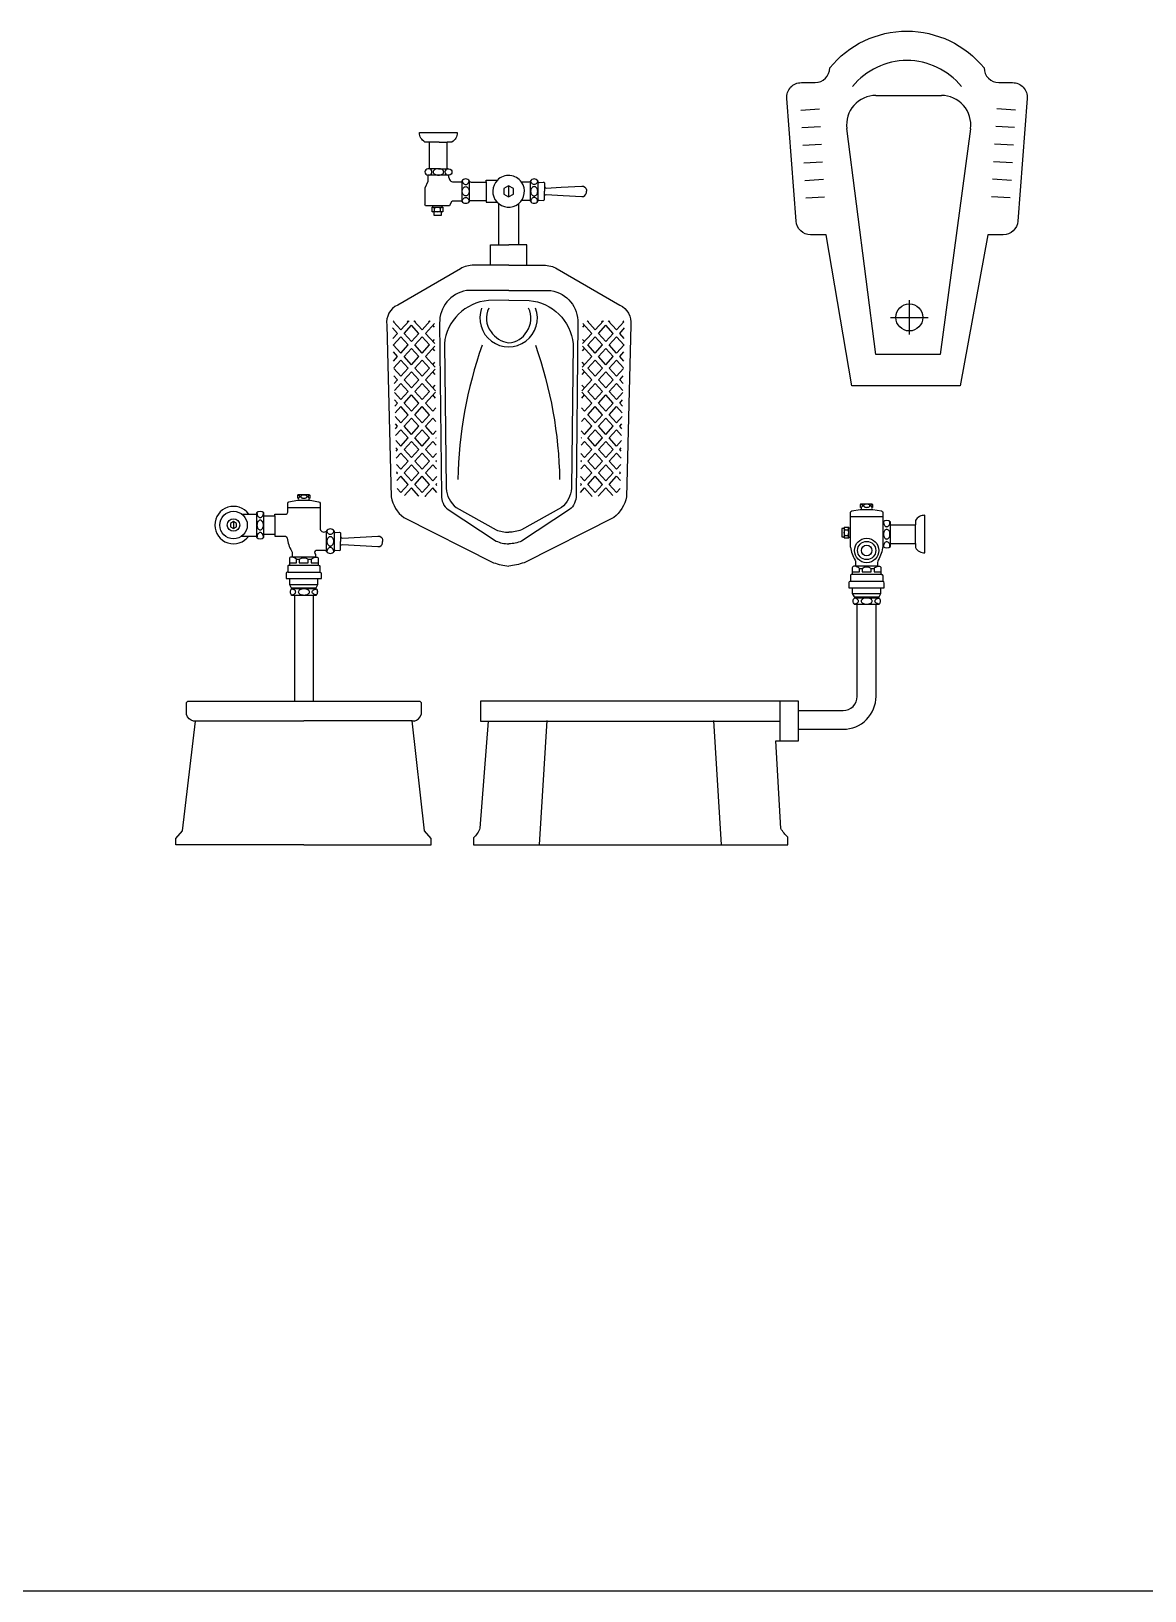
# Model space of a CAD drawing. Header units: millimetres. Extents: x 14385 to 129787, y 107826 to 186798.
# Drawn here: x 76258 to 78155, y 134575 to 137232 of the extents above; entities that cross this region are included whole.
import ezdxf

# ---------------------------------------------------------------- set-up
doc = ezdxf.new("R2010")
doc.units = ezdxf.units.MM
doc.header["$LTSCALE"] = 1000
doc.layers.add('FF-FIXT', color=31, linetype='Continuous')

# ---------------------------------------------------------------- blocks, each defined once
blk = doc.blocks.new('做成ACAD TuKuai0420')
at = {"linetype": 'Continuous'}
for p, q in [((392.1, 1137.3), (392.1, 1141.3)), ((398.1, 1129.8), (403.3, 1129.8)), ((403.3, 1129.8), (414.1, 1129.8)), ((414.1, 1131.3), (414.1, 1130.1)), ((414.1, 1130.1), (414.1, 1129.8)), ((414.1, 1129.8), (414.1, 1097.8)), ((493.7, 1123.3), (493.7, 1104.3)), ((543.7, 1131.3), (543.7, 1130.1)), ((543.7, 1130.1), (543.7, 1129.8)), ((543.7, 1129.8), (543.7, 1097.8)), ((414.1, 1097.8), (414.1, 1096.8)), ((476.7, 1092.8), (476.7, 1022.8)), ((510.7, 1092.8), (510.7, 1022.8)), ((543.7, 1097.8), (543.7, 1096.8)), ((616, 612.6), (617.6, 614.3)), ((615.9, 600.4), (623.1, 608.3)), ((24.9, 550.8), (24.9, 539.2)), ((196.4, 534.8), (196.4, 533.6)), ((196.4, 533.6), (196.4, 533.2)), ((196.4, 533.2), (196.4, 501.2)), ((1076.4, 524.1), (1076.4, 540.1)), ((1131.4, 550.2), (1131.4, 508.7)), ((1187, 513.7), (1187, 545.2)), ((39.1, 526.2), (50.8, 526.2)), ((50.8, 526.2), (63.9, 526.2)), ((196.4, 501.2), (196.4, 500.2)), ((128.8, 425.2), (128.8, 245)), ((160.8, 425.2), (160.8, 245)), ((332.8, 211), (329.8, 211))]:
    blk.add_line(p, q, dxfattribs=at)
at = {"color": 8, "linetype": 'Continuous'}
for p, q in [((304.6, 871.7), (296.1, 880.9)), ((297.5, 891.5), (298.7, 892.9)), ((310.1, 877.7), (297.5, 891.5)), ((310.1, 877.7), (324, 892.9)), ((315.6, 871.7), (328.2, 885.5)), ((322.7, 891.5), (321.4, 892.9)), ((340.8, 871.7), (328.2, 885.5)), ((346.3, 877.7), (332.4, 892.9)), ((333.7, 891.5), (335, 892.9)), ((346.3, 877.7), (360.2, 892.9)), ((351.8, 871.7), (367.2, 888.5)), ((358.9, 891.5), (357.6, 892.9)), ((367.3, 882.3), (364.4, 885.5)), ((620.2, 882.3), (623.1, 885.5)), ((635.7, 871.7), (620.3, 888.5)), ((641.2, 877.7), (627.3, 892.9)), ((628.6, 891.5), (629.9, 892.9)), ((641.2, 877.7), (655.1, 892.9)), ((646.7, 871.7), (659.3, 885.5)), ((653.8, 891.5), (652.5, 892.9)), ((671.9, 871.7), (659.3, 885.5)), ((677.4, 877.7), (663.5, 892.9)), ((664.8, 891.5), (666.1, 892.9)), ((677.4, 877.7), (690, 891.5)), ((682.9, 871.7), (691.3, 880.9)), ((690, 891.5), (688.7, 892.9)), ((296.6, 863), (304.6, 871.7)), ((310.1, 838.1), (296.9, 852.4)), ((297, 851.3), (310.1, 865.7)), ((322.7, 851.9), (310.1, 865.7)), ((310.1, 838.1), (322.7, 851.9)), ((328.2, 857.9), (315.6, 871.7)), ((328.2, 857.9), (340.8, 871.7)), ((333.7, 851.9), (346.3, 865.7)), ((346.3, 838.1), (333.7, 851.9)), ((358.9, 851.9), (346.3, 865.7)), ((346.3, 838.1), (358.9, 851.9)), ((367.7, 854.2), (351.8, 871.7)), ((364.4, 857.9), (367.6, 861.4)), ((619.7, 854.2), (635.7, 871.7)), ((623.1, 857.9), (619.8, 861.4)), ((628.6, 851.9), (641.2, 865.7)), ((641.2, 838.1), (628.6, 851.9)), ((653.8, 851.9), (641.2, 865.7)), ((641.2, 838.1), (653.8, 851.9)), ((659.3, 857.9), (646.7, 871.7)), ((659.3, 857.9), (671.9, 871.7)), ((664.8, 851.9), (677.4, 865.7)), ((677.4, 838.1), (664.8, 851.9)), ((690.5, 851.3), (677.4, 865.7)), ((677.4, 838.1), (690.5, 852.4)), ((690.8, 863), (682.9, 871.7)), ((304.6, 832.1), (297.3, 840.1)), ((297.7, 824.5), (304.6, 832.1)), ((298, 812.9), (310.1, 826.1)), ((322.7, 812.3), (310.1, 826.1)), ((315.6, 832.1), (328.2, 845.9)), ((328.2, 818.3), (315.6, 832.1)), ((340.8, 832.1), (328.2, 845.9)), ((328.2, 818.3), (340.8, 832.1)), ((333.7, 812.3), (346.3, 826.1)), ((358.9, 812.3), (346.3, 826.1)), ((351.8, 832.1), (367.8, 849.6)), ((368.4, 814), (351.8, 832.1)), ((367.9, 842), (364.4, 845.9)), ((619.1, 814), (635.7, 832.1)), ((619.5, 842), (623.1, 845.9)), ((635.7, 832.1), (619.7, 849.6)), ((628.6, 812.3), (641.2, 826.1)), ((653.8, 812.3), (641.2, 826.1)), ((646.7, 832.1), (659.3, 845.9)), ((659.3, 818.3), (646.7, 832.1)), ((671.9, 832.1), (659.3, 845.9)), ((659.3, 818.3), (671.9, 832.1)), ((664.8, 812.3), (677.4, 826.1)), ((689.4, 812.9), (677.4, 826.1)), ((682.9, 832.1), (690.2, 840.1)), ((689.8, 824.5), (682.9, 832.1)), ((310.1, 798.5), (298.1, 811.6)), ((304.6, 792.5), (298.4, 799.2)), ((310.1, 798.5), (322.7, 812.3)), ((315.6, 792.5), (328.2, 806.3)), ((340.8, 792.5), (328.2, 806.3)), ((346.3, 798.5), (333.7, 812.3)), ((346.3, 798.5), (358.9, 812.3)), ((351.8, 792.5), (368.4, 810.7)), ((364.4, 818.3), (368.2, 822.5)), ((368.5, 801.8), (364.4, 806.3)), ((618.9, 801.8), (623.1, 806.3)), ((635.7, 792.5), (619.1, 810.7)), ((623.1, 818.3), (619.2, 822.5)), ((641.2, 798.5), (628.6, 812.3)), ((641.2, 798.5), (653.8, 812.3)), ((646.7, 792.5), (659.3, 806.3)), ((671.9, 792.5), (659.3, 806.3)), ((677.4, 798.5), (664.8, 812.3)), ((677.4, 798.5), (689.4, 811.6)), ((682.9, 792.5), (689.1, 799.2)), ((298.8, 786.1), (304.6, 792.5)), ((299.1, 774.5), (310.1, 786.5)), ((322.7, 772.7), (310.1, 786.5)), ((310.1, 758.9), (322.7, 772.7)), ((328.2, 778.7), (315.6, 792.5)), ((328.2, 778.7), (340.8, 792.5)), ((333.7, 772.7), (346.3, 786.5)), ((346.3, 758.9), (333.7, 772.7)), ((358.9, 772.7), (346.3, 786.5)), ((346.3, 758.9), (358.9, 772.7)), ((369, 773.7), (351.8, 792.5)), ((351.8, 752.9), (369, 771.7)), ((364.4, 778.7), (368.8, 783.5)), ((618.5, 773.7), (635.7, 792.5)), ((635.7, 752.9), (618.5, 771.7)), ((623.1, 778.7), (618.7, 783.5)), ((628.6, 772.7), (641.2, 786.5)), ((641.2, 758.9), (628.6, 772.7)), ((653.8, 772.7), (641.2, 786.5)), ((641.2, 758.9), (653.8, 772.7)), ((659.3, 778.7), (646.7, 792.5)), ((659.3, 778.7), (671.9, 792.5)), ((664.8, 772.7), (677.4, 786.5)), ((677.4, 758.9), (664.8, 772.7)), ((688.4, 774.5), (677.4, 786.5)), ((688.7, 786.1), (682.9, 792.5)), ((310.1, 758.9), (299.2, 770.8)), ((304.6, 752.9), (299.5, 758.4)), ((299.8, 747.7), (304.6, 752.9)), ((300.2, 736), (310.1, 746.9)), ((322.7, 733.1), (310.1, 746.9)), ((315.6, 752.9), (328.2, 766.7)), ((328.2, 739.1), (315.6, 752.9)), ((340.8, 752.9), (328.2, 766.7)), ((328.2, 739.1), (340.8, 752.9)), ((333.7, 733.1), (346.3, 746.9)), ((358.9, 733.1), (346.3, 746.9)), ((364.4, 739.1), (351.8, 752.9)), ((369.2, 761.5), (364.4, 766.7)), ((364.4, 739.1), (369.4, 744.6)), ((623.1, 739.1), (618.1, 744.6)), ((618.3, 761.5), (623.1, 766.7)), ((623.1, 739.1), (635.7, 752.9)), ((628.6, 733.1), (641.2, 746.9)), ((653.8, 733.1), (641.2, 746.9)), ((646.7, 752.9), (659.3, 766.7)), ((659.3, 739.1), (646.7, 752.9)), ((671.9, 752.9), (659.3, 766.7)), ((659.3, 739.1), (671.9, 752.9)), ((664.8, 733.1), (677.4, 746.9)), ((677.4, 758.9), (688.3, 770.8)), ((687.3, 736), (677.4, 746.9)), ((682.9, 752.9), (687.9, 758.4)), ((687.6, 747.7), (682.9, 752.9)), ((310.1, 719.3), (300.3, 729.9)), ((310.1, 719.3), (322.7, 733.1)), ((315.6, 713.3), (328.2, 727.1)), ((340.8, 713.3), (328.2, 727.1)), ((346.3, 719.3), (333.7, 733.1)), ((346.3, 719.3), (358.9, 733.1)), ((351.8, 713.3), (364.4, 727.1)), ((369.8, 721.2), (364.4, 727.1)), ((617.7, 721.2), (623.1, 727.1)), ((635.7, 713.3), (623.1, 727.1)), ((641.2, 719.3), (628.6, 733.1)), ((641.2, 719.3), (653.8, 733.1)), ((646.7, 713.3), (659.3, 727.1)), ((671.9, 713.3), (659.3, 727.1)), ((677.4, 719.3), (664.8, 733.1)), ((677.4, 719.3), (687.1, 729.9)), ((304.6, 713.3), (300.7, 717.6)), ((300.9, 709.2), (304.6, 713.3)), ((301.2, 697.6), (310.1, 707.3)), ((322.7, 693.5), (310.1, 707.3)), ((310.1, 679.7), (322.7, 693.5)), ((328.2, 699.5), (315.6, 713.3)), ((328.2, 699.5), (340.8, 713.3)), ((333.7, 693.5), (346.3, 707.3)), ((346.3, 679.7), (333.7, 693.5)), ((358.9, 693.5), (346.3, 707.3)), ((346.3, 679.7), (358.9, 693.5)), ((364.4, 699.5), (351.8, 713.3)), ((364.4, 699.5), (370, 705.6)), ((369.9, 693.5), (370.2, 693.8)), ((370.2, 693.1), (369.9, 693.5)), ((617.6, 693.5), (617.3, 693.8)), ((617.3, 693.1), (617.6, 693.5)), ((623.1, 699.5), (617.5, 705.6)), ((623.1, 699.5), (635.7, 713.3)), ((628.6, 693.5), (641.2, 707.3)), ((641.2, 679.7), (628.6, 693.5)), ((653.8, 693.5), (641.2, 707.3)), ((641.2, 679.7), (653.8, 693.5)), ((659.3, 699.5), (646.7, 713.3)), ((659.3, 699.5), (671.9, 713.3)), ((664.8, 693.5), (677.4, 707.3)), ((677.4, 679.7), (664.8, 693.5)), ((686.3, 697.6), (677.4, 707.3)), ((682.9, 713.3), (686.8, 717.6)), ((686.6, 709.2), (682.9, 713.3)), ((310.1, 679.7), (301.5, 689.1)), ((304.6, 673.7), (301.8, 676.7)), ((302, 670.8), (304.6, 673.7)), ((302.3, 659.2), (310.1, 667.7)), ((322.7, 653.9), (310.1, 667.7)), ((315.6, 673.7), (328.2, 687.5)), ((328.2, 659.9), (315.6, 673.7)), ((340.8, 673.7), (328.2, 687.5)), ((328.2, 659.9), (340.8, 673.7)), ((333.7, 653.9), (346.3, 667.7)), ((358.9, 653.9), (346.3, 667.7)), ((351.8, 673.7), (364.4, 687.5)), ((364.4, 659.9), (351.8, 673.7)), ((370.4, 680.9), (364.4, 687.5)), ((364.4, 659.9), (370.6, 666.7)), ((623.1, 659.9), (616.9, 666.7)), ((617.1, 680.9), (623.1, 687.5)), ((635.7, 673.7), (623.1, 687.5)), ((623.1, 659.9), (635.7, 673.7)), ((628.6, 653.9), (641.2, 667.7)), ((653.8, 653.9), (641.2, 667.7)), ((646.7, 673.7), (659.3, 687.5)), ((659.3, 659.9), (646.7, 673.7)), ((671.9, 673.7), (659.3, 687.5)), ((659.3, 659.9), (671.9, 673.7)), ((664.8, 653.9), (677.4, 667.7)), ((677.4, 679.7), (686, 689.1)), ((685.2, 659.2), (677.4, 667.7)), ((682.9, 673.7), (685.7, 676.7)), ((685.5, 670.8), (682.9, 673.7)), ((310.1, 640.1), (302.6, 648.3)), ((310.1, 640.1), (322.7, 653.9)), ((315.6, 634.1), (328.2, 647.9)), ((340.8, 634.1), (328.2, 647.9)), ((346.3, 640.1), (333.7, 653.9)), ((346.3, 640.1), (358.9, 653.9)), ((351.8, 634.1), (364.4, 647.9)), ((371, 640.7), (364.4, 647.9)), ((369.9, 653.9), (370.8, 654.9)), ((370.8, 652.9), (369.9, 653.9)), ((616.5, 640.7), (623.1, 647.9)), ((617.6, 653.9), (616.7, 654.9)), ((616.7, 652.9), (617.6, 653.9)), ((635.7, 634.1), (623.1, 647.9)), ((641.2, 640.1), (628.6, 653.9)), ((641.2, 640.1), (653.8, 653.9)), ((646.7, 634.1), (659.3, 647.9)), ((671.9, 634.1), (659.3, 647.9)), ((677.4, 640.1), (664.8, 653.9)), ((677.4, 640.1), (684.9, 648.3)), ((304.6, 634.1), (302.9, 635.9)), ((303, 632.4), (304.6, 634.1)), ((303.4, 620.7), (310.1, 628.1)), ((322.7, 614.3), (310.1, 628.1)), ((310.1, 600.5), (322.7, 614.3)), ((328.2, 620.3), (315.6, 634.1)), ((328.2, 620.3), (340.8, 634.1)), ((333.7, 614.3), (346.3, 628.1)), ((346.3, 600.5), (333.7, 614.3)), ((358.9, 614.3), (346.3, 628.1)), ((346.3, 600.5), (358.9, 614.3)), ((364.4, 620.3), (351.8, 634.1)), ((364.4, 620.3), (371.2, 627.7)), ((369.9, 614.3), (371.4, 615.9)), ((371.4, 612.6), (369.9, 614.3)), ((617.6, 614.3), (616.1, 615.9)), ((623.1, 620.3), (616.3, 627.7)), ((623.1, 620.3), (635.7, 634.1)), ((628.6, 614.3), (641.2, 628.1)), ((641.2, 600.5), (628.6, 614.3)), ((653.8, 614.3), (641.2, 628.1)), ((641.2, 600.5), (653.8, 614.3)), ((659.3, 620.3), (646.7, 634.1)), ((659.3, 620.3), (671.9, 634.1)), ((664.8, 614.3), (677.4, 628.1)), ((677.4, 600.5), (664.8, 614.3)), ((684.1, 620.7), (677.4, 628.1)), ((682.9, 634.1), (684.5, 635.9)), ((684.4, 632.4), (682.9, 634.1)), ((310.1, 600.5), (303.7, 607.4)), ((316.3, 595.3), (328.2, 608.3)), ((341, 594.3), (328.2, 608.3)), ((340.6, 594.3), (340.8, 594.5)), ((351.2, 593.8), (364.4, 608.3)), ((352.5, 593.7), (351.8, 594.5)), ((371.6, 600.4), (364.4, 608.3)), ((636.3, 593.8), (623.1, 608.3)), ((635, 593.7), (635.7, 594.5)), ((646.4, 594.3), (659.3, 608.3)), ((646.9, 594.3), (646.7, 594.5)), ((671.1, 595.3), (659.3, 608.3)), ((677.4, 600.5), (683.8, 607.4))]:
    blk.add_line(p, q, dxfattribs=at)
at = {"linetype": 'Continuous'}
for points in [[(359.1, 1197.8), (351.1, 1197.8, -0.293225), (342.1, 1213.8), (375.1, 1213.8), (406.1, 1213.8, -0.293225), (397.1, 1197.8), (389.1, 1197.8)], [(375.1, 1197.8), (359.1, 1197.8, -0.293225)], [(375.1, 1197.8), (389.1, 1197.8, 0.335115)], [(359.1, 1152.3), (356.1, 1152.3, 0.913215), (356.1, 1141.3)], [(374.1, 1152.3), (359.1, 1152.3, 0.913215)], [(374.1, 1152.3), (389.1, 1152.3, -0.913215)], [(389.1, 1152.3), (392.1, 1152.3, -0.913215), (392.1, 1141.3), (391.1, 1141.3)], [(414.6, 1132, 0.071269), (415, 1130.1, 0.085783), (416.3, 1127.6, 0.10607), (418.4, 1125.9, 0.126822), (420.6, 1125.3, 0.126822), (422.8, 1125.9, 0.10607), (424.8, 1127.6, 0.085783), (426.1, 1130.1, 0.071269), (426.5, 1132, 0.075445)], [(427.1, 1130.8, 0.236068), (429.6, 1129.3), (455.7, 1129.3, 0.471066)], [(530.7, 1130.8, -0.236068), (528.2, 1129.3), (515.8, 1129.3, -0.69551)], [(543.2, 1132, -0.071269), (542.8, 1130.1, -0.085783), (541.5, 1127.6, -0.10607), (539.4, 1125.9, -0.126822), (537.2, 1125.3, -0.126822), (535, 1125.9, -0.10607), (533, 1127.6, -0.085783), (531.7, 1130.1, -0.071269), (531.3, 1132, -0.075445)], [(543.7, 1129.8, 0.414214), (545.7, 1128.8), (552.7, 1129.3, -0.274044), (554.7, 1128.3), (554.7, 1121.3)], [(554.7, 1121.3, 0.386607), (557.7, 1119.3), (583.4, 1120.8, -0.016603)], [(583.4, 1120.8), (618.2, 1122.8, -0.016603), (618.7, 1122.8, -1.33807)], [(618.7, 1122.8, -0.398884), (626.2, 1116.3), (626.2, 1113.8)], [(414.6, 1096.1, -0.056795), (415, 1098.4, -0.085783), (416.3, 1100.9, -0.10607), (418.4, 1102.7, -0.126822), (420.6, 1103.3, -0.126822), (422.8, 1102.7, -0.10607), (424.8, 1100.9, -0.085783), (426.1, 1098.4, -0.056795), (426.5, 1096.1, -0.075445)], [(427.1, 1096.8, -0.236068), (429.6, 1098.3), (455.7, 1098.3, -0.471066)], [(518.7, 1098.3), (515.8, 1098.3, 0.868488)], [(530.7, 1096.8, 0.236068), (528.2, 1098.3), (518.7, 1098.3, 0.655251)], [(543.2, 1096.1, 0.056795), (542.8, 1098.4, 0.085783), (541.5, 1100.9, 0.10607), (539.4, 1102.7, 0.126822), (537.2, 1103.3, 0.126822), (535, 1102.7, 0.10607), (533, 1100.9, 0.085783), (531.7, 1098.4, 0.056795), (531.3, 1096.1, 0.075445)], [(543.7, 1097.8, -0.414214), (545.7, 1098.8), (552.7, 1098.3, 0.274044), (554.7, 1099.3), (554.7, 1106.3)], [(554.7, 1106.3, -0.386607), (557.7, 1108.3), (586.7, 1106.6, 0.016603)], [(586.7, 1106.6), (618.2, 1104.8, 0.016603), (618.7, 1104.8, 1.33807)], [(618.7, 1104.8, 0.398884), (626.2, 1111.3), (626.2, 1113.8)], [(462.7, 987.8), (434.4, 987.8, 0.129977), (411.5, 981.7), (304.7, 919.8, 0.333906), (286.2, 885.8), (293.5, 593.2, 0.183186), (315.1, 557.7), (468, 480.8, 0.046684), (493.9, 474.9, 2.009822)], [(493.9, 987.8), (462.7, 987.8, 0.16157)], [(524.7, 987.8), (553.5, 987.8, -0.129977), (576.4, 981.7), (683.2, 919.8, -0.333906), (701.7, 885.8), (694.4, 593.2, -0.183186), (672.8, 557.7), (519.9, 480.8, -0.046684), (493.9, 474.9, -2.00992)], [(493.9, 987.8), (524.7, 987.8, -0.163745)], [(493.9, 944.8), (421.9, 944.6, 0.37933), (376.2, 888.8), (379.2, 595.8, 0.235476), (390.5, 571.3), (472.2, 517.8, 0.109577), (493.9, 513.1, 1.546425)], [(493.9, 944.8), (565.9, 944.6, -0.37933), (611.7, 888.8), (608.7, 595.8, -0.235476), (597.4, 571.3), (515.7, 517.8, -0.109577), (493.9, 513.1, -1.546425)], [(493.9, 928), (459.2, 927.8, 0.359442), (384.2, 853.8), (387.2, 607.8, 0.206809), (404.2, 574.8), (472.2, 536.8, 0.087207), (493.9, 532.8, 1.332237)], [(493.9, 928), (528.7, 927.8, -0.359442), (603.7, 853.8), (600.7, 607.8, -0.206809), (583.7, 574.8), (515.7, 536.8, -0.087207), (493.9, 532.8, -1.332237)], [(114.4, 563.8, 0.333333), (117.4, 566.8), (117.4, 582.2, -0.350781), (119.4, 584.8), (133.9, 587.2)], [(134.9, 587.2, 0.811394), (134.4, 590.8), (134.4, 595.8, -0.535184), (135.9, 596.8), (153.4, 596.8, -0.302776), (154.9, 595.8), (154.9, 590.8, 0.811394), (154.4, 587.2, 0.825143)], [(134.4, 590.9, 0.073371), (136.3, 591.6, 0.104203), (137.6, 592.6, 0.174705), (137.9, 593.5, 0.174705), (137.6, 594.4, 0.104203), (136.3, 595.4, 0.064948), (134.6, 596, 0.005212), (134.4, 596.1, 0.051099)], [(154.9, 596, 0.054532), (153.5, 595.4, 0.104203), (152.3, 594.4, 0.174705), (151.9, 593.5, 0.174705), (152.3, 592.6, 0.104203), (153.5, 591.6, 0.054532), (154.9, 591, 0.051099)], [(154.4, 587.2), (155.4, 587.2), (169.9, 584.8, -0.317388), (172.4, 582.2), (172.4, 537.8, 0.562867), (183.4, 534.8, 1.523925)], [(76.9, 560.8), (76.9, 565.8, 0.384615), (63.9, 565.8, 0.444444)], [(63.9, 565.8), (63.9, 563.8, 0.384615)], [(63.9, 563.8), (63.9, 526.2, 0.384615)], [(64.9, 566.5, 0.011121), (64.9, 566, 0.067459), (65.4, 562.7, 0.079812), (66.5, 560.2, 0.107118), (68.4, 558.3, 0.139889), (70.4, 557.8, 0.139889), (72.4, 558.3, 0.107118), (74.3, 560.2, 0.079812), (75.5, 562.7, 0.067459), (75.9, 566, 0.011121), (75.9, 566.5, 0.079812)], [(76.9, 529.2), (76.9, 560.8, 0.384615)], [(1076.4, 540.1), (1076.4, 566.7, -0.350781), (1078.4, 569.2), (1092.9, 571.7)], [(1093.9, 571.7, 0.811394), (1093.4, 575.2), (1093.4, 580.2, -0.535184), (1094.9, 581.2), (1112.4, 581.2, -0.302776), (1113.9, 580.2), (1113.9, 575.2, 0.811394), (1113.4, 571.7, 0.825143)], [(1093.4, 575.3, 0.073371), (1095.3, 576, 0.104203), (1096.6, 577, 0.174705), (1096.9, 577.9, 0.174705), (1096.6, 578.8, 0.104203), (1095.3, 579.9, 0.064948), (1093.6, 580.4, 0.005212), (1093.4, 580.5, 0.051099)], [(1113.9, 580.4, 0.054532), (1112.5, 579.9, 0.104203), (1111.2, 578.8, 0.174705), (1110.9, 577.9, 0.174705), (1111.2, 577, 0.104203), (1112.5, 576, 0.054532), (1113.9, 575.5, 0.051099)], [(1113.4, 571.7), (1114.4, 571.7), (1128.9, 569.2, -0.317388), (1131.4, 566.7), (1131.4, 550.2, 0.562867)], [(1187, 513.7), (1187, 506.6, 0.293225), (1203, 497.6), (1203, 528.6), (1203, 561.6, 0.293225), (1187, 552.6), (1187, 545.2)], [(70.4, 532.2, 0.139889), (68.4, 531.7, 0.107118), (66.5, 529.8, 0.079812), (65.4, 527.3, 0.067459), (64.9, 524, 0.011121), (64.9, 523.5, 0.079812)], [(75.9, 523.5, 0.011121), (75.9, 524, 0.067459), (75.5, 527.3, 0.079812), (74.3, 529.8, 0.107118), (72.4, 531.7, 0.139889), (70.4, 532.2, 0.139889)], [(195.9, 535.5, -0.071269), (195.4, 533.6, -0.085783), (194.2, 531.1, -0.10607), (192.1, 529.3, -0.126822), (189.9, 528.8, -0.126822), (187.7, 529.3, -0.10607), (185.7, 531.1, -0.085783), (184.4, 533.6, -0.071269), (183.9, 535.5, -0.075445)], [(196.4, 533.2, 0.414214), (198.4, 532.2), (205.4, 532.8, -0.274044), (207.4, 531.8), (207.4, 524.8)], [(1144.4, 545.2), (1144.4, 550.2, 0.384615), (1131.4, 550.2, 0.444444)], [(1132.4, 551, 0.011121), (1132.4, 550.4, 0.067459), (1132.9, 547.1, 0.079812), (1134, 544.6, 0.107118), (1135.9, 542.7, 0.139889), (1137.9, 542.2, 0.139889), (1139.9, 542.7, 0.107118), (1141.8, 544.6, 0.079812), (1143, 547.1, 0.067459), (1143.4, 550.4, 0.011121), (1143.4, 551, 0.079812)], [(1144.4, 513.7), (1144.4, 545.2, 0.384615)], [(63.9, 526.2), (63.9, 524.2, 0.384615), (76.9, 524.2), (76.9, 529.2, 0.384615)], [(112.4, 526.2, -0.336876), (116.4, 522.8, 0.101926), (123.9, 500.8, -0.144353), (124.9, 496.8), (124.9, 490.2)], [(195.9, 499.5, 0.056795), (195.4, 501.9, 0.085783), (194.2, 504.4, 0.10607), (192.1, 506.2, 0.126822), (189.9, 506.8, 0.126822), (187.7, 506.2, 0.10607), (185.7, 504.4, 0.085783), (184.4, 501.9, 0.056795), (183.9, 499.5, 0.075445)], [(196.4, 501.2, -0.414214), (198.4, 502.2), (205.4, 501.8, 0.274044), (207.4, 502.8), (207.4, 509.8)], [(207.4, 524.8, 0.386607), (210.4, 522.8), (270.9, 526.2, -0.016603), (271.4, 526.3, -1.33807)], [(207.4, 509.8, -0.386607), (210.4, 511.8), (270.9, 508.2, 0.016603), (271.4, 508.2, 1.33807)], [(271.4, 526.2, -0.398884), (278.9, 519.8), (278.9, 517.2)], [(271.4, 508.2, 0.398884), (278.9, 514.8), (278.9, 517.2)], [(1076.4, 507.2), (1076.4, 524.1, -0.350781)], [(1076.4, 507.2, 0.101926), (1083.9, 485.2, -0.144353), (1084.9, 481.2), (1084.9, 474.7)], [(1131.4, 508.7, -0.095434), (1123.4, 485.2, 0.144353), (1122.4, 481.2), (1122.4, 474.7)], [(1131.4, 508.7, 0.384615), (1144.4, 508.7), (1144.4, 513.7, 0.384615)], [(1137.9, 516.7, 0.139889), (1135.9, 516.1, 0.107118), (1134, 514.2, 0.079812), (1132.9, 511.7, 0.067459), (1132.4, 508.4, 0.011121), (1132.4, 507.9, 0.079812)], [(1143.4, 507.9, 0.011121), (1143.4, 508.4, 0.067459), (1143, 511.7, 0.079812), (1141.8, 514.2, 0.107118), (1139.9, 516.1, 0.139889), (1137.9, 516.7, 0.139889)], [(124.9, 490.2), (122.9, 490.2, 0.414214), (120.4, 487.8), (120.4, 477.8, -0.414214), (118.9, 476.2, 0.414214), (117.4, 474.8), (117.4, 464.8)], [(132.4, 486.8, 0.133918), (124.9, 490.2, -11.710394)], [(136.9, 486.8, -0.322885), (152.4, 486.8, 0.322885)], [(157.2, 486.8, -0.133918), (164.7, 490.2, 11.710394)], [(183.4, 500.2, 0.236068), (180.9, 501.8), (165.9, 501.8, 0.548946), (164.4, 494.8), (164.4, 490.2)], [(164.7, 490.2), (166.7, 490.2, -0.414214), (169.2, 487.8), (169.2, 477.8, 0.414214), (170.7, 476.2, -0.414214), (172.2, 474.8), (172.2, 464.8)], [(117.4, 464.8, 0.414214), (114.4, 461.8), (114.4, 453.8), (120.4, 453.8)], [(168.9, 453.8), (174.9, 453.8), (174.9, 461.8, 0.385505), (172.2, 464.8, 0.761635)], [(1083.8, 474.7), (1081.8, 474.7, 0.414214), (1079.3, 472.2), (1079.3, 462.2, -0.414214), (1077.8, 460.7, 0.414214), (1076.3, 459.2), (1076.3, 449.2)], [(1091.3, 471.2, 0.133918), (1083.8, 474.7, -11.710394)], [(1095.8, 471.2, -0.322885), (1111.3, 471.2, 0.322885)], [(1116.1, 471.2, -0.133918), (1123.6, 474.7, 11.710394)], [(1123.6, 474.7), (1125.6, 474.7, -0.414214), (1128.1, 472.2), (1128.1, 462.2, 0.414214), (1129.6, 460.7, -0.414214), (1131.1, 459.2), (1131.1, 449.2)], [(128.8, 425.2), (124.4, 425.2, -0.435475), (124.4, 436.8, -0.393267)], [(123.8, 425.9, 0.021644), (125.2, 426.2, 0.070072), (128.1, 427.3, 0.106079), (130.3, 429.2, 0.1622), (130.9, 431, 0.1622), (130.3, 432.8, 0.106079), (128.1, 434.7, 0.070072), (125.2, 435.8, 0.021644), (123.8, 436.1, 0.056317)], [(124.4, 436.8), (125.4, 436.8, -0.435475)], [(125.4, 436.8), (164.4, 436.8, -0.435475)], [(166.1, 425.9, -0.021644), (164.6, 426.2, -0.070072), (161.7, 427.3, -0.106079), (159.5, 429.2, -0.1622), (158.9, 431, -0.1622), (159.5, 432.8, -0.106079), (161.7, 434.7, -0.070072), (164.6, 435.8, -0.021644), (166.1, 436.1, -0.056317)], [(164.4, 436.8), (165.4, 436.8, -0.435475), (165.4, 425.2), (160.8, 425.2, -0.435475)], [(1076.3, 449.2, 0.414214), (1073.3, 446.2), (1073.3, 438.2), (1079.3, 438.2)], [(1127.8, 438.2), (1133.8, 438.2), (1133.8, 446.2, 0.385505), (1131.1, 449.2, 0.761635)], [(160.8, 425.2), (128.8, 425.2, -0.435475)], [(987.7, 229), (1063.7, 229, 0.414214), (1087.7, 253), (1087.7, 409.7)], [(987.7, 197), (1063.7, 197, 0.414214), (1119.7, 253), (1119.7, 409.7)], [(1087.7, 409.7), (1083.3, 409.7, -0.435475), (1083.3, 421.2, -0.393267)], [(1082.6, 410.3, 0.021644), (1084.1, 410.6, 0.070072), (1087, 411.7, 0.106079), (1089.2, 413.6, 0.1622), (1089.8, 415.4, 0.1622), (1089.2, 417.2, 0.106079), (1087, 419.1, 0.070072), (1084.1, 420.2, 0.021644), (1082.6, 420.5, 0.056317)], [(1083.3, 421.2), (1084.3, 421.2, -0.435475)], [(1084.3, 421.2), (1123.3, 421.2, -0.435475)], [(1119.7, 409.7), (1087.7, 409.7, -0.435475)], [(1124.9, 410.3, -0.021644), (1123.4, 410.6, -0.070072), (1120.6, 411.7, -0.106079), (1118.4, 413.6, -0.1622), (1117.8, 415.4, -0.1622), (1118.4, 417.2, -0.106079), (1120.6, 419.1, -0.070072), (1123.4, 420.2, -0.021644), (1124.9, 420.5, -0.056317)], [(1123.3, 421.2), (1124.3, 421.2, -0.435475), (1124.3, 409.7), (1119.7, 409.7, -0.435475)], [(-40.2, 211), (-43.2, 211, -0.261527), (-55.2, 222), (-55.2, 241, -0.414214), (-51.2, 245), (340.8, 245, -0.414214), (344.8, 241), (344.8, 222)], [(458.7, 211), (444.7, 28.5, -0.139947), (433.7, 12), (433.7, 0), (969.7, 0), (969.7, 13, -0.09902), (957.7, 28), (948.7, 177), (955.7, 177)]]:
    blk.add_lwpolyline(points, format="xyb", dxfattribs=at)
for points in [[(359.1, 1152.3), (359.1, 1197.8)], [(389.1, 1190.3), (389.1, 1197.8)], [(389.1, 1152.3), (389.1, 1190.3)], [(356.1, 1141.3), (356.1, 1130.3), (351.1, 1119.3), (351.1, 1091.3)], [(392.1, 1141.3), (356.1, 1141.3)], [(427.1, 1096.8), (427.1, 1131.3)], [(455.7, 1129.8), (455.7, 1132.8), (474.6, 1132.8)], [(455.7, 1129.8), (455.7, 1098.3)], [(530.7, 1096.8), (530.7, 1131.3)], [(554.7, 1121.3), (554.7, 1113.8)], [(364.6, 1089.3), (352.1, 1089.3), (351.1, 1091.3)], [(394.1, 1091.3), (393.1, 1089.3), (385.6, 1089.3)], [(394.2, 1091.3), (397.4, 1097.8)], [(397.4, 1097.8), (414.1, 1097.8)], [(455.7, 1098.3), (455.7, 1095.3), (469.2, 1095.3)], [(469.2, 1095.3), (474.1, 1095.3)], [(554.7, 1106.3), (554.7, 1113.8)], [(366.1, 1078.7), (363.6, 1078.7), (363.6, 1086.7)], [(363.6, 1086.7), (364.6, 1086.7)], [(363.6, 1086.7), (367.6, 1085.7), (372.6, 1086.7), (377.6, 1085.7), (381.6, 1086.7)], [(363.6, 1078.7), (367.6, 1079.7), (372.6, 1078.7), (377.6, 1079.7), (381.6, 1078.7)], [(380.6, 1089.3), (364.6, 1089.3)], [(364.6, 1086.7), (364.6, 1089.3)], [(364.6, 1086.7), (380.6, 1086.7)], [(379.1, 1078.7), (366.1, 1078.7)], [(366.1, 1078.7), (366.1, 1073.3), (369.4, 1073.3)], [(367.6, 1079.7), (367.6, 1085.7)], [(369.4, 1073.3), (379.1, 1073.3), (379.1, 1078.7)], [(377.6, 1079.7), (377.6, 1085.7)], [(380.6, 1086.7), (381.6, 1086.7), (381.6, 1078.7), (379.1, 1078.7)], [(385.6, 1089.3), (380.6, 1089.3)], [(380.6, 1086.7), (380.6, 1089.3)], [(462.7, 987.8), (462.7, 1022.8), (476.7, 1022.8)], [(476.7, 1022.8), (493.9, 1022.8)], [(510.7, 1022.8), (493.9, 1022.8)], [(524.7, 987.8), (524.7, 1022.8), (510.7, 1022.8)], [(133.9, 587.2), (134.9, 587.2)], [(134.9, 587.2), (154.4, 587.2)], [(39.1, 563.8), (50.8, 563.8)], [(50.8, 563.8), (63.9, 563.8)], [(76.9, 560.8), (95.4, 560.8)], [(95.4, 560.8), (95.4, 563.8), (114.4, 563.8)], [(95.4, 560.8), (95.4, 529.2)], [(117.4, 575.2), (172.4, 575.2)], [(1076.4, 559.7), (1131.4, 559.7)], [(1092.9, 571.7), (1093.9, 571.7)], [(1093.9, 571.7), (1113.4, 571.7)], [(183.4, 500.2), (183.4, 534.8)], [(1065.4, 539.1), (1061.4, 539.1), (1061.4, 525.1), (1065.4, 525.1)], [(1065.4, 523.1), (1066.4, 527.1), (1065.4, 532.1), (1066.4, 537.1), (1065.4, 541.1)], [(1073.4, 540.1), (1073.4, 541.1), (1065.4, 541.1), (1065.4, 539.1)], [(1065.4, 539.1), (1065.4, 525.1)], [(1066.4, 537.1), (1072.4, 537.1)], [(1073.4, 523.1), (1072.4, 527.1), (1073.4, 532.1), (1072.4, 537.1), (1073.4, 541.1)], [(1073.4, 540.1), (1076.4, 540.1)], [(1073.4, 524.1), (1073.4, 540.1)], [(1144.4, 545.2), (1187, 545.2)], [(76.9, 529.2), (95.4, 529.2)], [(95.4, 529.2), (95.4, 526.2), (112.4, 526.2)], [(207.4, 524.8), (207.4, 517.2)], [(207.4, 509.8), (207.4, 517.2)], [(1065.4, 525.1), (1065.4, 523.1), (1073.4, 523.1)], [(1066.4, 527.1), (1072.4, 527.1)], [(1073.4, 524.1), (1076.4, 524.1)], [(1073.4, 523.1), (1073.4, 524.1)], [(1144.4, 513.7), (1187, 513.7)], [(120.4, 480.8), (132.4, 480.8), (132.4, 486.8), (136.9, 486.8), (136.9, 480.8), (152.4, 480.8), (152.4, 486.8), (157.4, 486.8), (157.4, 480.8), (169.1, 480.8)], [(164.4, 490.2), (124.9, 490.2)], [(117.4, 464.8), (172.2, 464.8)], [(120.4, 476.8), (168.9, 476.8)], [(120.4, 453.8), (168.9, 453.8)], [(120.4, 453.8), (120.4, 443.8), (123.4, 438.2), (125.4, 438.2)], [(164.4, 438.2), (165.9, 438.2), (168.9, 443.8), (168.9, 453.8)], [(1079.3, 465.2), (1091.3, 465.2), (1091.3, 471.2), (1095.8, 471.2), (1095.8, 465.2), (1111.3, 465.2), (1111.3, 471.2), (1116.3, 471.2), (1116.3, 465.2), (1127.9, 465.2)], [(1079.3, 461.2), (1127.8, 461.2)], [(1123.3, 474.7), (1083.8, 474.7)], [(120.4, 443.8), (168.9, 443.8)], [(125.4, 438.2), (164.4, 438.2)], [(125.4, 438.2), (125.4, 436.8)], [(164.4, 438.2), (164.4, 436.8)], [(1076.3, 449.2), (1131.1, 449.2)], [(1079.3, 438.2), (1079.3, 428.2), (1082.3, 422.7), (1084.3, 422.7)], [(1079.3, 438.2), (1127.8, 438.2)], [(1079.3, 428.2), (1127.8, 428.2)], [(1123.3, 422.7), (1124.8, 422.7), (1127.8, 428.2), (1127.8, 438.2)], [(1084.3, 422.7), (1123.3, 422.7)], [(1084.3, 422.7), (1084.3, 421.2)], [(1123.3, 422.7), (1123.3, 421.2)], [(987.7, 245), (445.7, 245), (445.7, 211), (458.7, 211)], [(955.7, 245), (955.7, 177)], [(987.7, 229), (987.7, 245)], [(987.7, 189), (987.7, 229)], [(144.8, 0), (-73.2, 0), (-73.2, 11), (-61.8, 23.8), (-39.8, 211)], [(-39.8, 211), (-39.8, 211.1), (144.8, 211.1)], [(144.8, 0), (361.8, 0), (361.8, 11), (350.4, 23.8), (329.4, 211.1)], [(329.4, 211.1), (144.8, 211.1)], [(458.7, 211), (955.7, 211)], [(558.7, 212), (545.7, 0)], [(842.7, 212), (855.7, 0)], [(955.7, 177), (987.7, 177), (987.7, 197)]]:
    blk.add_lwpolyline(points, dxfattribs=at)
for points in [[(374.1, 1141.3, 0.06206), (377.7, 1141.7, 0.075298), (380.4, 1142.9, 0.107049), (382.5, 1144.8, 0.150029), (383.1, 1146.8, 0.150029), (382.5, 1148.7, 0.107049), (380.4, 1150.7, 0.075298), (377.7, 1151.8, 0.06206), (374.1, 1152.3, 0.06206), (370.5, 1151.8, 0.075298), (367.7, 1150.7, 0.107049), (365.7, 1148.7, 0.150029), (365.1, 1146.8, 0.150029), (365.7, 1144.8, 0.107049), (367.7, 1142.9, 0.075298), (370.5, 1141.7, 0.06206)], [(426.6, 1113.8, -0.075445), (426.1, 1110.6, -0.085783), (424.8, 1108.1, -0.10607), (422.8, 1106.4, -0.126822), (420.6, 1105.8, -0.126822), (418.4, 1106.4, -0.10607), (416.3, 1108.1, -0.085783), (415, 1110.6, -0.075445), (414.6, 1113.8, -0.075445), (415, 1116.9, -0.085783), (416.3, 1119.4, -0.10607), (418.4, 1121.2, -0.126822), (420.6, 1121.8, -0.126822), (422.8, 1121.2, -0.10607), (424.8, 1119.4, -0.085783), (426.1, 1116.9, -0.075445)], [(531.2, 1113.8, 0.075445), (531.7, 1110.6, 0.085783), (533, 1108.1, 0.10607), (535, 1106.4, 0.126822), (537.2, 1105.8, 0.126822), (539.4, 1106.4, 0.10607), (541.5, 1108.1, 0.085783), (542.8, 1110.6, 0.075445), (543.2, 1113.8, 0.075445), (542.8, 1116.9, 0.085783), (541.5, 1119.4, 0.10607), (539.4, 1121.2, 0.126822), (537.2, 1121.8, 0.126822), (535, 1121.2, 0.10607), (533, 1119.4, 0.085783), (531.7, 1116.9, 0.075445)], [(144.9, 596.2, 0.051099), (142.7, 596, 0.064948), (141, 595.4, 0.104203), (139.8, 594.4, 0.174705), (139.4, 593.5, 0.174705), (139.8, 592.6, 0.104203), (141, 591.6, 0.064948), (142.7, 591, 0.051099), (144.9, 590.8, 0.051099), (147.1, 591, 0.064948), (148.8, 591.6, 0.104203), (150.1, 592.6, 0.174705), (150.4, 593.5, 0.174705), (150.1, 594.4, 0.104203), (148.8, 595.4, 0.064948), (147.1, 596, 0.051099)], [(1103.9, 580.7, 0.051099), (1101.7, 580.4, 0.064948), (1100, 579.9, 0.104203), (1098.7, 578.8, 0.174705), (1098.4, 577.9, 0.174705), (1098.7, 577, 0.104203), (1100, 576, 0.064948), (1101.7, 575.4, 0.051099), (1103.9, 575.2, 0.051099), (1106.1, 575.4, 0.064948), (1107.8, 576, 0.104203), (1109.1, 577, 0.174705), (1109.4, 577.9, 0.174705), (1109.1, 578.8, 0.104203), (1107.8, 579.9, 0.064948), (1106.1, 580.4, 0.051099)], [(70.4, 553.2, 0.139889), (68.4, 552.7, 0.107118), (66.5, 550.8, 0.079812), (65.4, 548.3, 0.067459), (64.9, 545, 0.067459), (65.4, 541.7, 0.079812), (66.5, 539.2, 0.107118), (68.4, 537.3, 0.139889), (70.4, 536.8, 0.139889), (72.4, 537.3, 0.107118), (74.3, 539.2, 0.079812), (75.5, 541.7, 0.067459), (75.9, 545, 0.067459), (75.5, 548.3, 0.079812), (74.3, 550.8, 0.107118), (72.4, 552.7, 0.139889)], [(1137.9, 537.7, 0.139889), (1135.9, 537.1, 0.107118), (1134, 535.2, 0.079812), (1132.9, 532.7, 0.067459), (1132.4, 529.4, 0.067459), (1132.9, 526.1, 0.079812), (1134, 523.6, 0.107118), (1135.9, 521.7, 0.139889), (1137.9, 521.2, 0.139889), (1139.9, 521.7, 0.107118), (1141.8, 523.6, 0.079812), (1143, 526.1, 0.067459), (1143.4, 529.4, 0.067459), (1143, 532.7, 0.079812), (1141.8, 535.2, 0.107118), (1139.9, 537.1, 0.139889)], [(183.9, 517.2, 0.075445), (184.4, 514.1, 0.085783), (185.7, 511.6, 0.10607), (187.7, 509.8, 0.126822), (189.9, 509.2, 0.126822), (192.1, 509.8, 0.10607), (194.2, 511.6, 0.085783), (195.4, 514.1, 0.075445), (195.9, 517.2, 0.075445), (195.4, 520.4, 0.085783), (194.2, 522.9, 0.10607), (192.1, 524.7, 0.126822), (189.9, 525.2, 0.126822), (187.7, 524.7, 0.10607), (185.7, 522.9, 0.085783), (184.4, 520.4, 0.075445)], [(144.9, 436.2, 0.056317), (141.1, 435.8, 0.070072), (138.2, 434.7, 0.106079), (136, 432.8, 0.1622), (135.4, 431, 0.1622), (136, 429.2, 0.106079), (138.2, 427.3, 0.070072), (141.1, 426.2, 0.056317), (144.9, 425.8, 0.056317), (148.7, 426.2, 0.070072), (151.6, 427.3, 0.106079), (153.8, 429.2, 0.1622), (154.4, 431, 0.1622), (153.8, 432.8, 0.106079), (151.6, 434.7, 0.070072), (148.7, 435.8, 0.056317)], [(1103.8, 420.7, 0.056317), (1099.9, 420.2, 0.070072), (1097.1, 419.1, 0.106079), (1094.9, 417.2, 0.1622), (1094.3, 415.4, 0.1622), (1094.9, 413.6, 0.106079), (1097.1, 411.7, 0.070072), (1099.9, 410.6, 0.056317), (1103.8, 410.2, 0.056317), (1107.6, 410.6, 0.070072), (1110.5, 411.7, 0.106079), (1112.7, 413.6, 0.1622), (1113.3, 415.4, 0.1622), (1112.7, 417.2, 0.106079), (1110.5, 419.1, 0.070072), (1107.6, 420.2, 0.056317)]]:
    blk.add_lwpolyline(points, format="xyb", close=True, dxfattribs=at)
for points in [[(493.7, 1123.3), (485.5, 1118.5), (485.5, 1109), (493.7, 1104.3), (502, 1109), (502, 1118.5)], [(25, 550.8), (20, 547.9), (20, 542.1), (25, 539.2), (30, 542.1), (30, 547.9)]]:
    blk.add_lwpolyline(points, close=True, dxfattribs=at)
at = {"color": 8, "linetype": 'Continuous'}
for points in [[(459.8, 914.8, 0.288265), (463.7, 874.5, 0.220514), (493.7, 855.8, 0.265753), (524.7, 874.8, 0.269521), (527.7, 914.8, 4.35246)], [(448.5, 851.3, 0.080551), (407.3, 622.6, -21.912892)], [(539.4, 851.3, -0.080551), (580.6, 622.6, 21.912892)]]:
    blk.add_lwpolyline(points, format="xyb", dxfattribs=at)
at = {"linetype": 'Continuous'}
for centre, radius in [((25, 545), 23.5), ((25, 545), 10.6), ((1103.7, 501.7), 20.8), ((1103.7, 501.7), 15.5), ((1103.7, 501.7), 9.01)]:
    blk.add_circle(centre, radius, dxfattribs=at)
for centre, radius, start, end in [((357.6, 1146.8), 5.52, 275.1944, 84.8056), ((390.6, 1146.8), 5.52, 95.1944, 264.8056), ((399.5, 1137.1), 7.44, 178.4608, 235.6124), ((399.5, 1137.1), 7.44, 235.6124, 258.8588), ((420.6, 1127), 7.79, 33.3985, 146.6015), ((493.7, 1113.8), 27, 135.2751, 35.0348), ((493.7, 1113.8), 27, 35.0348, 135.2751), ((537.2, 1127), 7.79, 33.3985, 146.6015), ((420.6, 1101.1), 7.79, 213.3985, 326.6015), ((537.2, 1101.1), 7.79, 213.3985, 326.6015), ((25, 545), 31.9, 35.9464, 324.0536), ((189.9, 530.5), 7.79, 33.3985, 146.6015), ((189.9, 504.5), 7.79, 213.3985, 326.6015), ((329, 227.2), 16.6, 283.1982, 341.8227)]:
    blk.add_arc(centre, radius, start, end, dxfattribs=at)
at = {"color": 8, "linetype": 'Continuous'}
blk.add_arc((493.7, 897.8), 49, 159.6998, 20.3002, dxfattribs=at)
blk = doc.blocks.new('做成ACAD TuKuai0718')
at = {"color": 51, "linetype": 'Continuous'}
blk.add_line((-178.2, 516.7), (-155, 516.7), dxfattribs=at)
at = {"linetype": 'Continuous'}
for p, q in [((-51.3, 494.8), (60.3, 494.8)), ((-51.7, 53.2), (-100.9, 438.4)), ((109.8, 438.1), (58, 53.2)), ((58, 53.2), (-51.7, 53.2))]:
    blk.add_line(p, q, dxfattribs=at)
at = {"color": 251, "linetype": 'Continuous'}
for p, q in [((-179.4, 469.9), (-147.5, 471.8)), ((186.4, 469.9), (154.5, 471.8)), ((-177.7, 440), (-145.7, 441.8)), ((184.7, 440), (152.8, 441.8)), ((-175.9, 410), (-144, 411.9)), ((182.9, 410), (151, 411.9)), ((-174.2, 380.1), (-142.3, 381.9)), ((181.2, 380.1), (149.3, 381.9)), ((-172.4, 350.1), (-140.5, 352)), ((179.5, 350.1), (147.5, 352)), ((-170.7, 320.2), (-138.8, 322)), ((177.7, 320.2), (145.8, 322)), ((5.6, 145.8), (5.6, 87.4)), ((-26.3, 116.6), (37.6, 116.6))]:
    blk.add_line(p, q, dxfattribs=at)
at = {"linetype": 'Continuous'}
blk.add_lwpolyline([(165.6, 257.4), (139.4, 257.4), (92.4, 0), (-92.4, 0), (-136.3, 257.4), (-162.5, 257.4, -0.392362), (-187.4, 280.5), (-203.2, 489.8, -0.436408), (-178.2, 516.7), (-155, 516.7, 0.414214), (-130, 541.7, -0.476395), (133.1, 541.7, 0.414214), (158.1, 516.7), (181.4, 516.7, -0.436408), (206.3, 489.8), (190.5, 280.5, -0.392362), (165.6, 257.4, 0.617893)], format="xyb", dxfattribs=at)
blk.add_circle((5.6, 116.6), 23.1, dxfattribs=at)
at = {"color": 51, "linetype": 'Continuous'}
blk.add_arc((-155, 541.7), 25, 270, 0, dxfattribs=at)
at = {"color": 251, "linetype": 'Continuous'}
blk.add_arc((1.6, 434.9), 119.4, 39.0542, 140.9458, dxfattribs=at)
at = {"linetype": 'Continuous'}
for centre, start, end in [((-51.3, 444.8), 90, 187.2778), ((60.3, 444.8), 352.3226, 90)]:
    blk.add_arc(centre, 50, start, end, dxfattribs=at)

msp = doc.modelspace()

# ---------------------------------------------------------------- linework, layer by layer
at = {"color": 1}
msp.add_line((18573.3, 134574.6), (80368.9, 134574.6), dxfattribs=at)

# ---------------------------------------------------------------- block references
at = {"layer": 'FF-FIXT', "ltscale": 3}
for name, p in [('做成ACAD TuKuai0718', (77748.3, 136628.1)), ('做成ACAD TuKuai0420', (76577.5, 135845.8))]:
    msp.add_blockref(name, p, dxfattribs=at)

doc.saveas('drawing.dxf')
